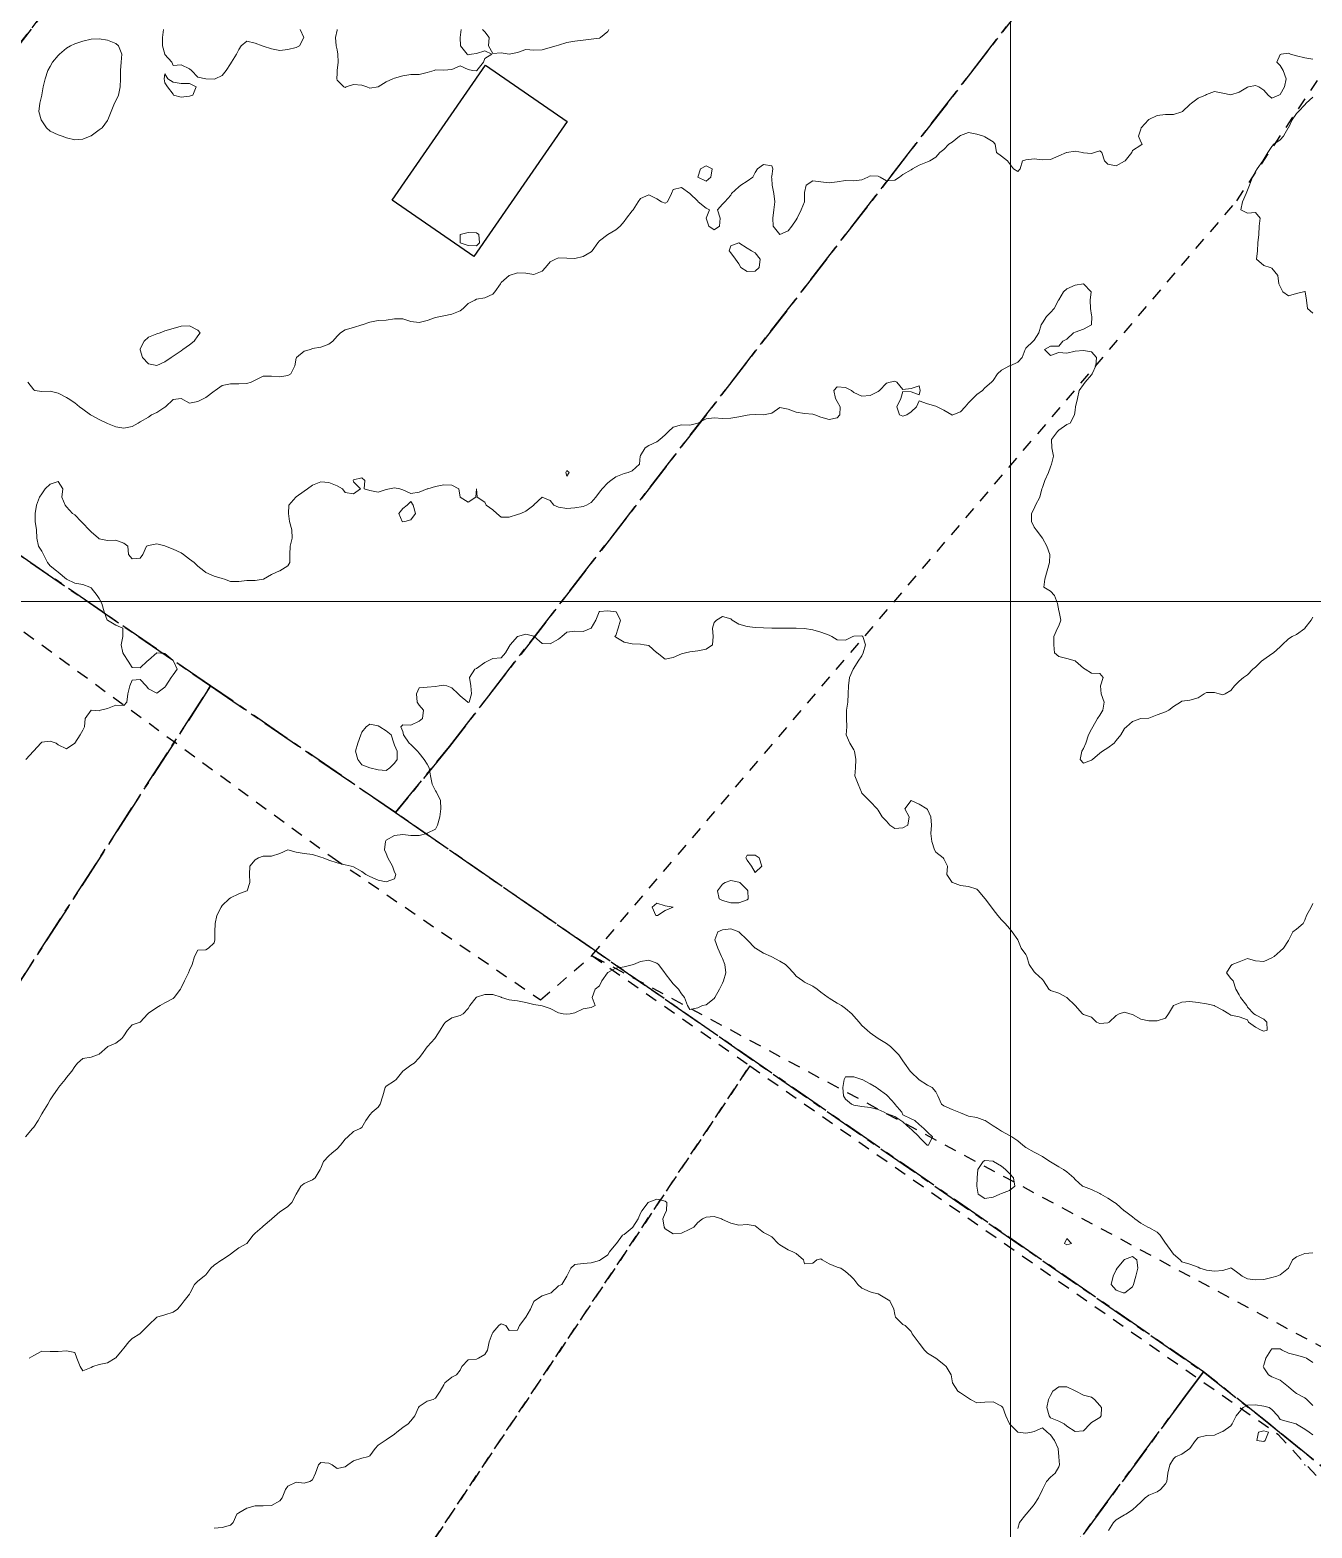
# Model space of a CAD drawing. Header units: centimetres. Extents: x 0 to 642158, y -847 to 649707.
# Drawn here: x 616107 to 616185.2, y 620330.9 to 620422.2 of the extents above; entities that cross this region are included whole.
import ezdxf

# ---------------------------------------------------------------- set-up
doc = ezdxf.new("R2010")
doc.units = ezdxf.units.CM
doc.header["$MEASUREMENT"] = 0
doc.linetypes.add('CENTERX2', pattern=[4, 2.5, -0.5, 0.5, -0.5])
doc.linetypes.add('JIS_02_0.7', pattern=[1.35, 0.75, -0.6])
for name, color, linetype, lineweight in [('MEV_grille', 254, 'Continuous', 9), ('WAL_parcellaire agricole', 7, 'JIS_02_0.7', 25), ('WAL_topographie 0.5', 253, 'Continuous', 20)]:
    doc.layers.add(name, color=color, linetype=linetype, lineweight=lineweight)
doc.layers.add('SPW_batiments', color=7, linetype='Continuous')
doc.layers.add('SPW_parcellaire cadastral', color=7, linetype='CENTERX2', lineweight=25, true_color=0xff0542)

# ---------------------------------------------------------------- blocks, each defined once
blk = doc.blocks.new('*U114')
at = {"layer": 'MEV_grille', "transparency": 33554687}
blk.add_lwpolyline([(-1338.461, 0), (1338.461, 0)], dxfattribs=at)
blk = doc.blocks.new('*U115')
at = {"layer": 'MEV_grille', "color": 0, "linetype": 'ByBlock', "lineweight": -2, "transparency": 16777216}
blk.add_blockref('*U114', (0, -2000), dxfattribs=at)
blk = doc.blocks.new('*U112')
at = {"layer": 'MEV_grille', "transparency": 33554687}
blk.add_lwpolyline([(0, 1825.476), (0, -1825.476)], dxfattribs=at)
blk = doc.blocks.new('*U113')
at = {"layer": 'MEV_grille', "color": 0, "linetype": 'ByBlock', "lineweight": -2, "transparency": 16777216}
blk.add_blockref('*U112', (800, 0), dxfattribs=at)

msp = doc.modelspace()

# ---------------------------------------------------------------- linework, layer by layer
at = {"layer": 'SPW_batiments'}
msp.add_lwpolyline([(616129.114, 620411.853), (616134.804, 620420.076), (616139.781, 620416.633), (616134.088, 620408.411), (616129.114, 620411.853)], dxfattribs=at)
at = {"layer": 'SPW_parcellaire cadastral'}
for points in [[(616163.665, 620494.835), (616090.561, 620401.059), (616077.627, 620408.871), (616089.977, 620427.615), (616116.745, 620468.333), (616144.289, 620510.138), (616163.665, 620494.835)], [(616163.665, 620494.835), (616171.549, 620488.346), (616184.862, 620477.393), (616184.868, 620477.388), (616186.96, 620475.669), (616186.968, 620475.661), (616199.691, 620465.204), (616132.595, 620378.538), (616129.31, 620374.515), (616118.04, 620382.235), (616090.561, 620401.059), (616163.665, 620494.835)], [(616129.31, 620374.515), (616132.595, 620378.538), (616199.691, 620465.204), (616241.163, 620431.19), (616278.606, 620400.632), (616188.379, 620332.536), (616182.565, 620337.278), (616178.576, 620340.419), (616129.31, 620374.515)], [(616118.04, 620382.235), (616031.659, 620248.331), (615984.324, 620271.39), (615984.893, 620272.731), (615982.963, 620273.84), (615982.334, 620272.36), (615961.505, 620282.512), (615969.185, 620294.979), (615977.961, 620308.915), (615986.263, 620322.005), (615995.821, 620337.861), (616004.045, 620351.134), (616016.126, 620371.393), (615961.881, 620390.136), (615971.905, 620416.878), (616062.549, 620385.935), (616077.627, 620408.871), (616090.561, 620401.059), (616118.04, 620382.235)], [(616129.31, 620374.515), (616178.576, 620340.419), (616177.478, 620338.956), (616129.194, 620273.681), (616147.203, 620247.746), (616113.067, 620206.183), (616031.659, 620248.331), (616118.04, 620382.235), (616129.31, 620374.515)], [(616155.897, 620242.08), (616151.217, 620245.797), (616150.203, 620246.29), (616147.203, 620247.746), (616129.194, 620273.681), (616177.478, 620338.956), (616178.576, 620340.419), (616182.565, 620337.278), (616188.379, 620332.536), (616212.071, 620310.719), (616155.897, 620242.08)]]:
    msp.add_lwpolyline(points, dxfattribs=at)
at = {"layer": 'WAL_parcellaire agricole'}
for points in [[(616141.274, 620365.797), (616180.602, 620411.801), (616201.931, 620443.553), (616224.178, 620472.805), (616228.426, 620487.806), (616231.923, 620510.306), (616242.083, 620565.973), (616248.664, 620583.807), (616259.287, 620600.933), (616303.279, 620668.313), (616366.784, 620618.445), (616356.911, 620606.444), (616410.666, 620553.326), (616451.671, 620512.331)], [(615877.22, 620147.518), (615924.71, 620226.023), (615928.647, 620227.83), (615931.997, 620231.311), (615943.094, 620247.952), (615951.343, 620258.273), (615960.371, 620278.134), (615993.264, 620331.947), (616017.942, 620372.032), (615963.19, 620391.276), (615973.037, 620417.176), (616056.597, 620386.744), (616059.267, 620380.924), (616063.397, 620381.285), (616066.427, 620382.985), (616069.336, 620390.146), (616076.375, 620398.886), (616078.075, 620402.286), (616081.594, 620403.867), (616125.44, 620371.795), (616138.159, 620363.094), (616141.274, 620365.797), (616150.914, 620359.078), (615936.082, 620036.976)], [(616430.468, 620350.418), (616414.275, 620337.829), (616396.444, 620322.994), (616379.946, 620308.492), (616357.985, 620290.05), (616319.452, 620260.319), (616248.792, 620207.311), (616220.129, 620182.808), (616158.122, 620244.8), (616217.947, 620309.806), (616187.277, 620341.136), (616141.274, 620365.797)], [(616150.914, 620359.078), (616183.111, 620336.635), (616208.947, 620308.639), (616155.622, 620243.466), (616217.862, 620182.708), (616203.663, 620173.206), (616184.165, 620157.904), (616167.867, 620143.102), (616128.472, 620104.198), (616097.776, 620073.395), (616056.231, 620032.04), (616023.654, 620063.139), (616022.713, 620062.374), (616011.3, 620073.696), (616009.712, 620074.108), (615999.979, 620060.383), (615981.482, 620034.031), (615960.98, 620049.529), (615951.282, 620035.378), (615946.22, 620026.579), (615935.605, 620032.368), (615936.082, 620036.976), (616150.914, 620359.078)]]:
    msp.add_lwpolyline(points, dxfattribs=at)
at = {"layer": 'WAL_topographie 0.5'}
for points in [[(616115.165, 620422.25), (616115.101, 620421.75), (616115.108, 620421.25), (616115.244, 620420.75), (616115.25, 620420.721), (616115.671, 620420.25), (616115.75, 620420.062), (616116.25, 620420.089), (616116.75, 620419.853), (616116.871, 620419.75), (616117.25, 620419.343), (616117.75, 620419.25), (616117.75, 620419.25), (616118.25, 620419.221), (616118.325, 620419.25), (616118.75, 620419.439), (616118.996, 620419.75), (616119.25, 620420.164), (616119.321, 620420.25), (616119.617, 620420.75), (616119.75, 620421.036), (616119.908, 620421.25), (616120.25, 620421.545), (616120.75, 620421.412), (616121.183, 620421.25), (616121.25, 620421.228), (616121.75, 620421.063), (616122.25, 620420.958), (616122.75, 620421.018), (616123.25, 620421.157), (616123.464, 620421.25), (616123.719, 620421.75), (616123.5, 620422.25)], [(616125.758, 620422.25), (616125.75, 620422.214), (616125.65, 620421.75), (616125.703, 620421.25), (616125.75, 620421), (616125.795, 620420.75), (616125.806, 620420.25), (616125.76, 620419.75), (616125.75, 620419.583), (616125.728, 620419.25), (616125.75, 620419.159), (616126.159, 620418.75), (616126.25, 620418.721), (616126.313, 620418.75), (616126.75, 620418.899), (616127.25, 620418.854), (616127.563, 620418.75), (616127.75, 620418.664), (616128.25, 620418.75), (616128.25, 620418.75), (616128.75, 620419.064), (616129.156, 620419.25), (616129.25, 620419.282), (616129.75, 620419.433), (616130.25, 620419.5), (616130.75, 620419.5), (616131.25, 620419.618), (616131.659, 620419.75), (616131.75, 620419.78), (616132.25, 620419.777), (616132.75, 620419.819), (616133.25, 620420.031), (616133.75, 620419.806), (616134.001, 620419.75), (616134.25, 620419.734), (616134.269, 620419.75), (616134.674, 620420.25), (616134.75, 620420.484), (616135.194, 620420.75), (616134.75, 620420.95), (616134.25, 620420.787), (616133.95, 620420.75), (616133.75, 620420.712), (616133.683, 620420.75), (616133.28, 620421.25), (616133.25, 620421.75), (616133.25, 620421.75), (616133.25, 620421.75), (616133.321, 620422.25)], [(616134.625, 620422.25), (616134.75, 620422.11), (616135.015, 620421.75), (616134.981, 620421.25), (616135.25, 620420.783), (616135.75, 620420.818), (616136.25, 620420.75), (616136.75, 620420.84), (616137.25, 620421.019), (616137.75, 620420.994), (616138.25, 620421.006), (616138.75, 620421.155), (616139.114, 620421.25), (616139.25, 620421.291), (616139.75, 620421.462), (616140.25, 620421.543), (616140.75, 620421.588), (616141.25, 620421.667), (616141.75, 620421.711), (616141.815, 620421.75), (616142.25, 620422.125), (616142.317, 620422.25)], [(616110.698, 620415.75), (616110.25, 620415.561), (616109.75, 620415.528), (616109.25, 620415.648), (616108.98, 620415.75), (616108.75, 620415.824), (616108.25, 620416.05), (616108.038, 620416.25), (616107.75, 620416.67), (616107.697, 620416.75), (616107.572, 620417.25), (616107.625, 620417.75), (616107.746, 620418.25), (616107.75, 620418.268), (616107.836, 620418.75), (616107.948, 620419.25), (616108.12, 620419.75), (616108.25, 620420), (616108.396, 620420.25), (616108.75, 620420.672), (616108.829, 620420.75), (616109.25, 620421.108), (616109.494, 620421.25), (616109.75, 620421.378), (616110.25, 620421.545), (616110.75, 620421.662), (616111.25, 620421.688), (616111.75, 620421.594), (616112.25, 620421.393), (616112.43, 620421.25), (616112.616, 620420.75), (616112.58, 620420.25), (616112.54, 620419.75), (616112.537, 620419.25), (616112.523, 620418.75), (616112.421, 620418.25), (616112.25, 620417.89), (616112.185, 620417.75), (616111.969, 620417.25), (616111.775, 620416.75), (616111.75, 620416.709), (616111.432, 620416.25), (616111.25, 620416.122), (616110.75, 620415.774), (616110.698, 620415.75)], [(616106.888, 620400.75), (616107.25, 620400.278), (616107.313, 620400.25), (616107.75, 620400.176), (616108.25, 620400.203), (616108.75, 620400.089), (616109.25, 620399.813), (616109.344, 620399.75), (616109.75, 620399.493), (616110.052, 620399.25), (616110.25, 620399.096), (616110.718, 620398.75), (616110.75, 620398.731), (616111.25, 620398.475), (616111.712, 620398.25), (616111.75, 620398.222), (616112.25, 620398.033), (616112.75, 620397.947), (616113.25, 620398.05), (616113.618, 620398.25), (616113.75, 620398.326), (616114.25, 620398.625), (616114.442, 620398.75), (616114.75, 620398.91), (616115.25, 620399.217), (616115.296, 620399.25), (616115.75, 620399.704), (616116.249, 620399.75), (616116.25, 620399.75), (616116.25, 620399.75), (616116.75, 620399.472), (616117.25, 620399.569), (616117.632, 620399.75), (616117.75, 620399.807), (616118.25, 620400.202), (616118.319, 620400.25), (616118.75, 620400.554), (616119.25, 620400.656), (616119.75, 620400.64), (616120.25, 620400.662), (616120.51, 620400.75), (616120.75, 620400.87), (616121.25, 620401.116), (616121.75, 620401.121), (616122.25, 620401.072), (616122.75, 620401.153), (616122.933, 620401.25), (616123.173, 620401.75), (616123.25, 620402.205), (616123.265, 620402.25), (616123.75, 620402.634), (616124.135, 620402.75), (616124.25, 620402.794), (616124.75, 620402.885), (616125.25, 620403.066), (616125.491, 620403.25), (616125.75, 620403.55), (616125.967, 620403.75), (616126.25, 620403.947), (616126.75, 620404.092), (616127.25, 620404.237), (616127.288, 620404.25), (616127.75, 620404.412), (616128.25, 620404.506), (616128.75, 620404.537), (616129.25, 620404.617), (616129.75, 620404.609), (616130.25, 620404.439), (616130.75, 620404.382), (616131.25, 620404.5), (616131.75, 620404.683), (616132.05, 620404.75), (616132.25, 620404.798), (616132.75, 620404.888), (616133.25, 620405.104), (616133.444, 620405.25), (616133.75, 620405.538), (616134.139, 620405.75), (616134.25, 620405.811), (616134.75, 620405.898), (616135.25, 620406.118), (616135.359, 620406.25), (616135.704, 620406.75), (616135.75, 620406.817), (616136.25, 620407.25), (616136.25, 620407.25), (616136.75, 620407.424), (616137.25, 620407.385), (616137.75, 620407.308), (616138.25, 620407.511), (616138.454, 620407.75), (616138.75, 620408.083), (616139.058, 620408.25), (616139.25, 620408.336), (616139.75, 620408.315), (616140.25, 620408.298), (616140.75, 620408.406), (616141.25, 620408.689), (616141.311, 620408.75), (616141.644, 620409.25), (616141.75, 620409.356), (616142.25, 620409.75), (616142.25, 620409.75), (616142.75, 620410.035), (616143.004, 620410.25), (616143.25, 620410.535), (616143.39, 620410.75), (616143.75, 620411.188), (616143.797, 620411.25), (616144.113, 620411.75), (616144.25, 620411.948), (616144.75, 620412.178), (616145.25, 620411.917), (616145.526, 620411.75), (616145.75, 620411.662), (616145.898, 620411.75), (616146.14, 620412.25), (616146.25, 620412.489), (616146.75, 620412.607), (616147.25, 620412.25), (616147.25, 620412.25), (616147.75, 620411.783), (616147.774, 620411.75), (616148.25, 620411.365), (616148.45, 620411.25), (616148.25, 620410.75), (616148.417, 620410.25), (616148.75, 620410.036), (616149.066, 620410.25), (616149.098, 620410.75), (616148.954, 620411.25), (616149.25, 620411.592), (616149.386, 620411.75), (616149.75, 620412.15), (616149.801, 620412.25), (616150.25, 620412.648), (616150.375, 620412.75), (616150.75, 620413.005), (616151.092, 620413.25), (616151.25, 620413.536), (616151.375, 620413.75), (616151.75, 620414.026), (616152.25, 620413.93), (616152.316, 620413.75), (616152.25, 620413.3), (616152.235, 620413.25), (616152.25, 620413.167), (616152.277, 620412.75), (616152.383, 620412.25), (616152.433, 620411.75), (616152.376, 620411.25), (616152.32, 620410.75), (616152.329, 620410.25), (616152.75, 620409.759), (616153.25, 620409.968), (616153.48, 620410.25), (616153.75, 620410.642), (616153.806, 620410.75), (616154.054, 620411.25), (616154.244, 620411.75), (616154.24, 620412.25), (616154.25, 620412.309), (616154.359, 620412.75), (616154.75, 620413.02), (616155.25, 620412.953), (616155.75, 620412.893), (616156.25, 620412.967), (616156.75, 620413.049), (616157.25, 620413.024), (616157.75, 620413.081), (616158.109, 620413.25), (616158.25, 620413.319), (616158.75, 620413.316), (616158.856, 620413.25), (616159.25, 620413.022), (616159.75, 620413.072), (616160.05, 620413.25), (616160.25, 620413.409), (616160.75, 620413.701), (616160.843, 620413.75), (616161.25, 620413.97), (616161.75, 620414.174), (616161.889, 620414.25), (616162.25, 620414.467), (616162.508, 620414.75), (616162.75, 620414.936), (616163.05, 620415.25), (616163.25, 620415.388), (616163.702, 620415.75), (616163.75, 620415.787), (616164.25, 620415.959), (616164.75, 620415.865), (616165.162, 620415.75), (616165.25, 620415.698), (616165.75, 620415.4), (616165.881, 620415.25), (616165.96, 620414.75), (616166.25, 620414.521), (616166.632, 620414.25), (616166.75, 620414.083), (616167, 620413.75), (616167.25, 620413.59), (616167.388, 620413.75), (616167.55, 620414.25), (616167.75, 620414.307), (616168.25, 620414.369), (616168.75, 620414.298), (616169.25, 620414.32), (616169.75, 620414.548), (616170.231, 620414.75), (616170.25, 620414.758), (616170.75, 620414.821), (616171.194, 620414.75), (616171.25, 620414.739), (616171.75, 620414.69), (616171.938, 620414.75), (616172.25, 620414.846), (616172.369, 620414.75), (616172.531, 620414.25), (616172.75, 620414.031), (616173.25, 620413.943), (616173.75, 620414.212), (616173.806, 620414.25), (616174.203, 620414.75), (616174.25, 620414.875), (616174.75, 620415.197), (616174.833, 620415.25), (616174.75, 620415.393), (616174.611, 620415.75), (616174.75, 620416.167), (616174.767, 620416.25), (616175.224, 620416.75), (616175.25, 620416.769), (616175.75, 620417.011), (616176.25, 620417.057), (616176.75, 620417.068), (616177.25, 620417.221), (616177.288, 620417.25), (616177.75, 620417.671), (616177.84, 620417.75), (616178.25, 620418.061), (616178.696, 620418.25), (616178.75, 620418.277), (616179.25, 620418.459), (616179.75, 620418.362), (616180.25, 620418.266), (616180.75, 620418.432), (616181.25, 620418.735), (616181.321, 620418.75), (616181.75, 620418.84), (616181.95, 620418.75), (616182.25, 620418.55), (616182.515, 620418.25), (616182.75, 620418.056), (616183.179, 620418.25), (616183.25, 620418.276), (616183.515, 620418.75), (616183.618, 620419.25), (616183.438, 620419.75), (616183.25, 620420.05), (616183.05, 620420.25), (616183.25, 620420.723), (616183.315, 620420.75), (616183.75, 620420.801), (616183.889, 620420.75), (616184.25, 620420.64), (616184.75, 620420.512), (616185.25, 620420.447)], [(616116.75, 620418.191), (616116.95, 620418.25), (616117.15, 620418.75), (616116.75, 620418.964), (616116.25, 620418.962), (616115.75, 620419.041), (616115.438, 620419.25), (616115.25, 620419.55), (616115.2, 620419.25), (616115.25, 620419), (616115.4, 620418.75), (616115.75, 620418.313), (616115.779, 620418.25), (616116.25, 620418.125), (616116.75, 620418.191)], [(616185.25, 620418.116), (616184.84, 620417.75), (616184.75, 620417.657), (616184.371, 620417.25), (616184.25, 620417.131), (616183.973, 620416.75), (616183.75, 620416.259), (616183.746, 620416.25), (616183.461, 620415.75), (616183.25, 620415.519), (616182.871, 620415.25), (616182.75, 620415.113), (616182.504, 620414.75), (616182.25, 620414.351), (616182.192, 620414.25), (616181.855, 620413.75), (616181.75, 620413.587), (616181.555, 620413.25), (616181.38, 620412.75), (616181.25, 620412.447), (616181.171, 620412.25), (616180.953, 620411.75), (616180.859, 620411.25), (616181.25, 620411.061), (616181.75, 620411.102), (616182.029, 620410.75), (616181.98, 620410.25), (616181.942, 620409.75), (616181.89, 620409.25), (616181.87, 620408.75), (616181.813, 620408.25), (616182.25, 620407.861), (616182.65, 620407.75), (616182.75, 620407.694), (616183.113, 620407.25), (616183.176, 620406.75), (616183.25, 620406.583), (616183.404, 620406.25), (616183.75, 620406.007), (616184.25, 620406.146), (616184.667, 620406.25), (616184.75, 620406.269), (616184.77, 620406.25), (616184.861, 620405.75), (616184.923, 620405.25), (616185.25, 620404.957)], [(616148.543, 620413.25), (616148.25, 620413.007), (616147.75, 620413.25), (616147.75, 620413.25), (616147.75, 620413.25), (616147.898, 620413.75), (616148.25, 620413.936), (616148.615, 620413.75), (616148.543, 620413.25)], [(616134.431, 620409.25), (616134.25, 620409.069), (616133.75, 620409.071), (616133.25, 620409.25), (616133.25, 620409.25), (616133.25, 620409.75), (616133.25, 620409.75), (616133.75, 620409.867), (616134.25, 620409.852), (616134.391, 620409.75), (616134.431, 620409.25)], [(616151.25, 620407.517), (616151.493, 620407.75), (616151.555, 620408.25), (616151.25, 620408.625), (616151.01, 620408.75), (616150.75, 620408.909), (616150.25, 620409.25), (616149.75, 620409.062), (616149.654, 620408.75), (616149.75, 620408.641), (616150.04, 620408.25), (616150.25, 620407.967), (616150.366, 620407.75), (616150.75, 620407.504), (616151.25, 620407.517)], [(616106.767, 620377.75), (616107.233, 620378.25), (616107.25, 620378.27), (616107.694, 620378.75), (616107.75, 620378.806), (616108.25, 620378.875), (616108.625, 620378.75), (616108.75, 620378.65), (616109.25, 620378.404), (616109.75, 620378.75), (616109.75, 620378.75), (616110.075, 620379.25), (616110.25, 620379.541), (616110.354, 620379.75), (616110.381, 620380.25), (616110.75, 620380.75), (616110.75, 620380.75), (616110.751, 620380.75), (616111.25, 620380.726), (616111.321, 620380.75), (616111.75, 620380.854), (616112.25, 620381.054), (616112.75, 620381.05), (616112.927, 620381.25), (616112.982, 620381.75), (616113.108, 620382.25), (616113.25, 620382.591), (616113.75, 620382.625), (616114.101, 620382.25), (616114.25, 620382.066), (616114.75, 620381.796), (616115.25, 620382.169), (616115.302, 620382.25), (616115.642, 620382.75), (616115.75, 620382.912), (616116.006, 620383.25), (616115.768, 620383.75), (616115.75, 620383.777), (616115.25, 620384.202), (616114.75, 620384.244), (616114.25, 620383.809), (616114.171, 620383.75), (616113.75, 620383.342), (616113.25, 620383.358), (616113.014, 620383.75), (616112.75, 620384.151), (616112.693, 620384.25), (616112.591, 620384.75), (616112.681, 620385.25), (616112.693, 620385.75), (616112.25, 620385.943), (616111.75, 620386.234), (616111.74, 620386.25), (616111.545, 620386.75), (616111.412, 620387.25), (616111.25, 620387.571), (616111.128, 620387.75), (616110.75, 620388.215), (616110.68, 620388.25), (616110.25, 620388.415), (616109.75, 620388.491), (616109.25, 620388.745), (616109.244, 620388.75), (616108.75, 620389.172), (616108.646, 620389.25), (616108.25, 620389.552), (616108.096, 620389.75), (616107.844, 620390.25), (616107.75, 620390.452), (616107.535, 620390.75), (616107.443, 620391.25), (616107.421, 620391.75), (616107.345, 620392.25), (616107.34, 620392.75), (616107.421, 620393.25), (616107.608, 620393.75), (616107.75, 620393.952), (616107.958, 620394.25), (616108.25, 620394.524), (616108.75, 620394.694), (616109.036, 620394.25), (616108.961, 620393.75), (616109.164, 620393.25), (616109.25, 620393.151), (616109.625, 620392.75), (616109.75, 620392.67), (616110.149, 620392.25), (616110.25, 620392.163), (616110.637, 620391.75), (616110.75, 620391.62), (616111.2, 620391.25), (616111.25, 620391.195), (616111.75, 620391.101), (616112.25, 620391.126), (616112.75, 620390.94), (616112.989, 620390.75), (616113.037, 620390.25), (616113.25, 620389.98), (616113.75, 620390.014), (616113.897, 620390.25), (616114.128, 620390.75), (616114.25, 620390.803), (616114.75, 620390.889), (616115.25, 620390.768), (616115.295, 620390.75), (616115.75, 620390.576), (616116.25, 620390.345), (616116.392, 620390.25), (616116.75, 620389.969), (616117.035, 620389.75), (616117.25, 620389.537), (616117.63, 620389.25), (616117.75, 620389.154), (616118.25, 620388.925), (616118.75, 620388.786), (616118.881, 620388.75), (616119.25, 620388.604), (616119.75, 620388.606), (616120.25, 620388.656), (616120.75, 620388.67), (616121.25, 620388.743), (616121.267, 620388.75), (616121.75, 620389.024), (616122.23, 620389.25), (616122.25, 620389.261), (616122.75, 620389.556), (616122.869, 620389.75), (616122.86, 620390.25), (616122.88, 620390.75), (616123.009, 620391.25), (616122.997, 620391.75), (616122.851, 620392.25), (616122.777, 620392.75), (616122.806, 620393.25), (616123.236, 620393.75), (616123.25, 620393.758), (616123.75, 620394.108), (616123.943, 620394.25), (616124.25, 620394.475), (616124.75, 620394.677), (616125.25, 620394.645), (616125.75, 620394.424), (616126.074, 620394.25), (616126.25, 620394.026), (616126.75, 620393.938), (616127.167, 620394.25), (616126.75, 620394.667), (616126.724, 620394.75), (616126.75, 620394.79), (616127.25, 620394.921), (616127.438, 620394.75), (616127.393, 620394.25), (616127.75, 620394.15), (616128.25, 620394.044), (616128.75, 620394.205), (616128.938, 620394.25), (616129.25, 620394.307), (616129.583, 620394.25), (616129.75, 620394.198), (616130.25, 620393.958), (616130.75, 620394.054), (616131.25, 620394.24), (616131.278, 620394.25), (616131.75, 620394.383), (616132.25, 620394.491), (616132.75, 620394.475), (616133.178, 620394.25), (616133.25, 620393.75), (616133.25, 620393.75), (616133.75, 620393.441), (616134.214, 620393.75), (616134.25, 620394.25), (616134.25, 620394.25), (616134.25, 620394.25), (616134.292, 620393.75), (616134.75, 620393.427), (616134.841, 620393.25), (616135.25, 620392.974), (616135.484, 620392.75), (616135.75, 620392.514), (616136.25, 620392.531), (616136.75, 620392.688), (616136.962, 620392.75), (616137.25, 620392.897), (616137.736, 620393.25), (616137.75, 620393.269), (616138.25, 620393.731), (616138.75, 620393.53), (616138.969, 620393.25), (616139.25, 620393.125), (616139.75, 620393.057), (616140.25, 620393.1), (616140.75, 620393.18), (616140.947, 620393.25), (616141.25, 620393.419), (616141.531, 620393.75), (616141.75, 620394.052), (616141.905, 620394.25), (616142.25, 620394.614), (616142.444, 620394.75), (616142.75, 620394.984), (616143.25, 620395.179), (616143.5, 620395.25), (616143.75, 620395.346), (616144.184, 620395.75), (616144.238, 620396.25), (616144.25, 620396.274), (616144.541, 620396.75), (616144.75, 620396.894), (616145.25, 620397.104), (616145.433, 620397.25), (616145.75, 620397.535), (616145.955, 620397.75), (616146.25, 620398.008), (616146.75, 620398.141), (616147.25, 620398.126), (616147.75, 620398.25), (616147.75, 620398.25), (616148.25, 620398.519), (616148.75, 620398.583), (616149.25, 620398.539), (616149.75, 620398.562), (616150.25, 620398.63), (616150.75, 620398.735), (616150.9, 620398.75), (616151.25, 620398.786), (616151.75, 620398.757), (616152.25, 620398.86), (616152.75, 620399.212), (616153.25, 620399.108), (616153.75, 620398.921), (616154.25, 620398.851), (616154.75, 620398.802), (616154.88, 620398.75), (616155.25, 620398.618), (616155.75, 620398.479), (616156.25, 620398.583), (616156.393, 620398.75), (616156.423, 620399.25), (616156.25, 620399.567), (616156.148, 620399.75), (616156.041, 620400.25), (616156.25, 620400.475), (616156.75, 620400.433), (616157.107, 620400.25), (616157.25, 620400.125), (616157.75, 620399.888), (616158.25, 620399.929), (616158.75, 620400.19), (616158.825, 620400.25), (616159.25, 620400.697), (616159.464, 620400.75), (616159.75, 620400.813), (616159.888, 620400.75), (616160.25, 620400.313), (616160.75, 620400.368), (616161.25, 620400.519), (616161.297, 620400.25), (616161.25, 620399.981), (616160.75, 620400.17), (616160.25, 620400.175), (616160.119, 620399.75), (616159.884, 620399.25), (616160.032, 620398.75), (616160.25, 620398.669), (616160.48, 620398.75), (616160.75, 620398.946), (616161.087, 620399.25), (616161.25, 620399.607), (616161.75, 620399.439), (616162.25, 620399.28), (616162.331, 620399.25), (616162.75, 620399.049), (616163.229, 620398.75), (616163.25, 620398.734), (616163.286, 620398.75), (616163.75, 620398.938), (616164.049, 620399.25), (616164.25, 620399.492), (616164.504, 620399.75), (616164.75, 620400.004), (616165.095, 620400.25), (616165.25, 620400.398), (616165.647, 620400.75), (616165.75, 620400.858), (616166.019, 620401.25), (616166.25, 620401.473), (616166.75, 620401.737), (616166.796, 620401.75), (616167.25, 620401.963), (616167.51, 620402.25), (616167.701, 620402.75), (616167.75, 620402.82), (616168.191, 620403.25), (616168.25, 620403.311), (616168.54, 620403.75), (616168.681, 620404.25), (616168.75, 620404.363), (616169.005, 620404.75), (616169.25, 620404.995), (616169.479, 620405.25), (616169.736, 620405.75), (616169.75, 620405.769), (616170.048, 620406.25), (616170.25, 620406.438), (616170.75, 620406.673), (616171.25, 620406.739), (616171.723, 620406.25), (616171.671, 620405.75), (616171.686, 620405.25), (616171.75, 620404.829), (616171.766, 620404.75), (616171.75, 620404.25), (616171.75, 620404.25), (616171.25, 620403.973), (616170.75, 620403.802), (616170.647, 620403.75), (616170.25, 620403.365), (616169.991, 620403.25), (616169.75, 620402.946), (616169.25, 620402.938), (616168.875, 620402.75), (616169.25, 620402.375), (616169.75, 620402.563), (616170.25, 620402.526), (616170.75, 620402.632), (616171.25, 620402.672), (616171.75, 620402.604), (616172.045, 620402.25), (616172.008, 620401.75), (616171.79, 620401.25), (616171.75, 620401.2), (616171.353, 620400.75), (616171.25, 620400.6), (616171.003, 620400.25), (616170.89, 620399.75), (616170.777, 620399.25), (616170.75, 620399.036), (616170.701, 620398.75), (616170.442, 620398.25), (616170.25, 620398.172), (616169.75, 620397.828), (616169.676, 620397.75), (616169.304, 620397.25), (616169.331, 620396.75), (616169.432, 620396.25), (616169.316, 620395.75), (616169.25, 620395.583), (616169.12, 620395.25), (616168.903, 620394.75), (616168.75, 620394.333), (616168.726, 620394.25), (616168.602, 620393.75), (616168.337, 620393.25), (616168.25, 620393.056), (616168.097, 620392.75), (616168.096, 620392.25), (616168.25, 620391.917), (616168.368, 620391.75), (616168.75, 620391.25), (616168.75, 620391.25), (616169.028, 620390.75), (616169.2, 620390.25), (616169.182, 620389.75), (616169.054, 620389.25), (616168.904, 620388.75), (616168.833, 620388.25), (616169.25, 620388.012), (616169.5, 620387.75), (616169.673, 620387.25), (616169.75, 620386.821), (616169.766, 620386.75), (616169.869, 620386.25), (616169.75, 620385.893), (616169.667, 620385.75), (616169.454, 620385.25), (616169.452, 620384.75), (616169.5, 620384.25), (616169.75, 620384.036), (616170.25, 620383.901), (616170.75, 620383.759), (616170.767, 620383.75), (616171.25, 620383.313), (616171.361, 620383.25), (616171.75, 620383.009), (616172.25, 620382.985), (616172.46, 620382.75), (616172.306, 620382.25), (616172.331, 620381.75), (616172.523, 620381.25), (616172.432, 620380.75), (616172.25, 620380.463), (616172.113, 620380.25), (616171.82, 620379.75), (616171.75, 620379.602), (616171.558, 620379.25), (616171.401, 620378.75), (616171.25, 620378.423), (616171.162, 620378.25), (616171.065, 620377.75), (616171.25, 620377.526), (616171.75, 620377.705), (616171.804, 620377.75), (616172.25, 620378.137), (616172.412, 620378.25), (616172.75, 620378.471), (616173.122, 620378.75), (616173.25, 620378.919), (616173.541, 620379.25), (616173.75, 620379.639), (616173.875, 620379.75), (616174.25, 620380.058), (616174.75, 620380.25), (616174.75, 620380.25), (616175.25, 620380.271), (616175.75, 620380.479), (616176.25, 620380.648), (616176.464, 620380.75), (616176.75, 620380.99), (616177.183, 620381.25), (616177.25, 620381.313), (616177.75, 620381.359), (616178.25, 620381.5), (616178.625, 620381.75), (616178.75, 620381.833), (616179.25, 620381.843), (616179.528, 620381.75), (616179.75, 620381.683), (616179.904, 620381.75), (616180.25, 620381.964), (616180.472, 620382.25), (616180.75, 620382.518), (616181.021, 620382.75), (616181.25, 620382.907), (616181.593, 620383.25), (616181.75, 620383.378), (616182.122, 620383.75), (616182.25, 620383.852), (616182.75, 620384.185), (616182.854, 620384.25), (616183.25, 620384.621), (616183.368, 620384.75), (616183.75, 620385.101), (616183.989, 620385.25), (616184.25, 620385.378), (616184.75, 620385.739), (616184.759, 620385.75), (616185.148, 620386.25), (616185.25, 620386.422)], [(616115.625, 620402.25), (616115.25, 620401.985), (616114.75, 620401.764), (616114.25, 620401.87), (616113.894, 620402.25), (616113.75, 620402.729), (616113.743, 620402.75), (616113.75, 620402.773), (616113.978, 620403.25), (616114.25, 620403.486), (616114.75, 620403.696), (616114.969, 620403.75), (616115.25, 620403.872), (616115.75, 620404.021), (616116.25, 620404.158), (616116.75, 620404.176), (616117.25, 620403.917), (616117.396, 620403.75), (616117.25, 620403.571), (616117.031, 620403.25), (616116.75, 620403.021), (616116.346, 620402.75), (616116.25, 620402.658), (616115.75, 620402.335), (616115.625, 620402.25)], [(616139.9, 620395.25), (616139.75, 620395.019), (616139.688, 620395.25), (616139.75, 620395.361), (616139.9, 620395.25)], [(616129.75, 620392.23), (616129.875, 620392.25), (616130.25, 620392.35), (616130.523, 620392.75), (616130.398, 620393.25), (616130.25, 620393.472), (616130.028, 620393.25), (616129.75, 620393.058), (616129.515, 620392.75), (616129.708, 620392.25), (616129.75, 620392.23)], [(616106.759, 620354.75), (616107.18, 620355.25), (616107.25, 620355.345), (616107.516, 620355.75), (616107.75, 620356.155), (616107.816, 620356.25), (616108.105, 620356.75), (616108.25, 620357), (616108.42, 620357.25), (616108.75, 620357.72), (616108.773, 620357.75), (616109.162, 620358.25), (616109.25, 620358.375), (616109.578, 620358.75), (616109.75, 620359.04), (616109.932, 620359.25), (616110.25, 620359.519), (616110.75, 620359.607), (616111.15, 620359.75), (616111.25, 620359.792), (616111.75, 620360.231), (616111.779, 620360.25), (616112.25, 620360.461), (616112.629, 620360.75), (616112.75, 620360.917), (616112.976, 620361.25), (616113.25, 620361.577), (616113.75, 620361.75), (616113.75, 620361.75), (616114.206, 620362.25), (616114.25, 620362.286), (616114.75, 620362.636), (616114.96, 620362.75), (616115.25, 620362.922), (616115.75, 620363.185), (616115.815, 620363.25), (616116.209, 620363.75), (616116.25, 620363.829), (616116.455, 620364.25), (616116.692, 620364.75), (616116.75, 620364.917), (616116.917, 620365.25), (616117.055, 620365.75), (616117.25, 620366.139), (616117.75, 620366.145), (616117.916, 620366.25), (616118.25, 620366.583), (616118.295, 620366.75), (616118.297, 620367.25), (616118.31, 620367.75), (616118.423, 620368.25), (616118.673, 620368.75), (616118.75, 620368.854), (616119.176, 620369.25), (616119.25, 620369.313), (616119.75, 620369.553), (616120.25, 620369.736), (616120.264, 620369.75), (616120.433, 620370.25), (616120.417, 620370.75), (616120.435, 620371.25), (616120.75, 620371.636), (616120.958, 620371.75), (616121.25, 620371.85), (616121.75, 620371.853), (616122.25, 620372.028), (616122.75, 620372.25), (616122.75, 620372.25), (616122.75, 620372.25), (616123.25, 620372.105), (616123.75, 620372.031), (616124.25, 620371.965), (616124.75, 620371.805), (616124.907, 620371.75), (616125.25, 620371.624), (616125.75, 620371.457), (616126.25, 620371.339), (616126.607, 620371.25), (616126.75, 620371.21), (616127.25, 620370.921), (616127.495, 620370.75), (616127.75, 620370.62), (616128.25, 620370.406), (616128.75, 620370.303), (616129.25, 620370.485), (616129.325, 620370.75), (616129.25, 620370.891), (616129.134, 620371.25), (616128.841, 620371.75), (616128.75, 620372.021), (616128.637, 620372.25), (616128.693, 620372.75), (616128.75, 620372.829), (616129.25, 620373.12), (616129.75, 620373.176), (616130.25, 620373.127), (616130.75, 620373.117), (616131.212, 620373.25), (616131.25, 620373.266), (616131.75, 620373.5), (616131.865, 620373.75), (616132.012, 620374.25), (616132.072, 620374.75), (616132.052, 620375.25), (616131.804, 620375.75), (616131.75, 620375.85), (616131.554, 620376.25), (616131.448, 620376.75), (616131.367, 620377.25), (616131.25, 620377.462), (616131.067, 620377.75), (616130.75, 620378.144), (616130.644, 620378.25), (616130.25, 620378.656), (616130.15, 620378.75), (616129.792, 620379.25), (616129.75, 620379.464), (616129.645, 620379.75), (616129.75, 620379.861), (616130.25, 620379.847), (616130.75, 620380.086), (616130.954, 620380.25), (616131.017, 620380.75), (616130.75, 620381.07), (616130.632, 620381.25), (616130.588, 620381.75), (616130.75, 620382.111), (616131.25, 620382.17), (616131.75, 620382.209), (616131.978, 620382.25), (616132.25, 620382.291), (616132.437, 620382.25), (616132.75, 620382.122), (616133.142, 620381.75), (616133.25, 620381.629), (616133.731, 620381.25), (616133.75, 620381.226), (616133.796, 620381.25), (616133.946, 620381.75), (616133.901, 620382.25), (616133.833, 620382.75), (616134.153, 620383.25), (616134.25, 620383.298), (616134.75, 620383.67), (616134.917, 620383.75), (616135.25, 620383.913), (616135.75, 620383.956), (616136.02, 620384.25), (616136.25, 620384.636), (616136.3, 620384.75), (616136.75, 620385.25), (616136.75, 620385.25), (616137.25, 620385.39), (616137.75, 620385.261), (616137.761, 620385.25), (616138.25, 620384.825), (616138.75, 620384.803), (616139.25, 620385.095), (616139.458, 620385.25), (616139.75, 620385.517), (616140.25, 620385.567), (616140.75, 620385.563), (616141.25, 620385.75), (616141.25, 620385.75), (616141.521, 620386.25), (616141.729, 620386.75), (616141.75, 620386.763), (616142.25, 620386.811), (616142.75, 620386.759), (616142.764, 620386.75), (616143.03, 620386.25), (616142.88, 620385.75), (616142.75, 620385.313), (616142.683, 620385.25), (616142.75, 620385.206), (616143.25, 620384.907), (616143.75, 620384.796), (616144.25, 620384.782), (616144.481, 620384.75), (616144.75, 620384.691), (616145.25, 620384.261), (616145.265, 620384.25), (616145.75, 620383.866), (616146.25, 620383.972), (616146.75, 620384.187), (616146.985, 620384.25), (616147.25, 620384.321), (616147.75, 620384.369), (616148.25, 620384.481), (616148.632, 620384.75), (616148.685, 620385.25), (616148.642, 620385.75), (616148.75, 620386.094), (616148.889, 620386.25), (616149.25, 620386.474), (616149.75, 620386.331), (616149.836, 620386.25), (616150.25, 620385.995), (616150.75, 620385.852), (616151.25, 620385.806), (616151.75, 620385.777), (616152.25, 620385.758), (616152.75, 620385.75), (616153.25, 620385.75), (616153.75, 620385.75), (616153.75, 620385.75), (616154.25, 620385.736), (616154.75, 620385.661), (616155.25, 620385.519), (616155.75, 620385.32), (616155.906, 620385.25), (616156.25, 620385.054), (616156.75, 620385.022), (616157.2, 620385.25), (616157.25, 620385.266), (616157.75, 620385.292), (616157.812, 620385.25), (616157.976, 620384.75), (616157.828, 620384.25), (616157.75, 620384.068), (616157.52, 620383.75), (616157.25, 620383.316), (616157.208, 620383.25), (616157, 620382.75), (616156.936, 620382.25), (616156.917, 620381.75), (616156.893, 620381.25), (616156.803, 620380.75), (616156.807, 620380.25), (616156.83, 620379.75), (616156.797, 620379.25), (616157.019, 620378.75), (616157.25, 620378.35), (616157.287, 620378.25), (616157.378, 620377.75), (616157.368, 620377.25), (616157.327, 620376.75), (616157.52, 620376.25), (616157.719, 620375.75), (616157.75, 620375.698), (616158.183, 620375.25), (616158.25, 620375.183), (616158.683, 620374.75), (616158.75, 620374.67), (616158.994, 620374.25), (616159.25, 620373.982), (616159.461, 620373.75), (616159.75, 620373.537), (616160.25, 620373.583), (616160.542, 620373.75), (616160.622, 620374.25), (616160.371, 620374.75), (616160.75, 620375.25), (616160.75, 620375.25), (616160.75, 620375.25), (616161.25, 620375.036), (616161.712, 620374.75), (616161.75, 620374.694), (616161.95, 620374.25), (616162, 620373.75), (616161.946, 620373.25), (616162.011, 620372.75), (616162.167, 620372.25), (616162.25, 620372.1), (616162.706, 620371.75), (616162.75, 620371.704), (616162.958, 620371.25), (616162.927, 620370.75), (616163.25, 620370.262), (616163.269, 620370.25), (616163.75, 620370.079), (616164.25, 620370.003), (616164.75, 620369.84), (616164.858, 620369.75), (616165.25, 620369.274), (616165.27, 620369.25), (616165.65, 620368.75), (616165.75, 620368.615), (616166.031, 620368.25), (616166.25, 620367.981), (616166.481, 620367.75), (616166.75, 620367.45), (616166.917, 620367.25), (616167.25, 620366.75), (616167.25, 620366.75), (616167.45, 620366.25), (616167.75, 620365.859), (616167.811, 620365.75), (616167.941, 620365.25), (616168.25, 620364.813), (616168.318, 620364.75), (616168.75, 620364.337), (616168.817, 620364.25), (616169.136, 620363.75), (616169.25, 620363.665), (616169.75, 620363.51), (616170.25, 620363.25), (616170.25, 620363.25), (616170.75, 620362.75), (616170.75, 620362.75), (616171.202, 620362.25), (616171.25, 620362.206), (616171.75, 620362.044), (616172.044, 620361.75), (616172.25, 620361.653), (616172.75, 620361.702), (616172.815, 620361.75), (616173.25, 620362.15), (616173.442, 620362.25), (616173.75, 620362.345), (616174.083, 620362.25), (616174.25, 620362.208), (616174.75, 620361.93), (616175.25, 620361.826), (616175.75, 620361.827), (616176.25, 620361.981), (616176.452, 620362.25), (616176.75, 620362.75), (616176.75, 620362.75), (616177.25, 620362.96), (616177.75, 620362.996), (616178.25, 620362.937), (616178.75, 620362.858), (616179.222, 620362.75), (616179.25, 620362.742), (616179.75, 620362.47), (616180.121, 620362.25), (616180.25, 620362.165), (616180.75, 620362.062), (616181.25, 620361.88), (616181.326, 620361.75), (616181.75, 620361.44), (616182.093, 620361.25), (616182.25, 620361.193), (616182.462, 620361.25), (616182.445, 620361.75), (616182.25, 620361.933), (616181.75, 620362.193), (616181.65, 620362.25), (616181.25, 620362.65), (616181.209, 620362.75), (616180.83, 620363.25), (616180.75, 620363.4), (616180.548, 620363.75), (616180.389, 620364.25), (616180.25, 620364.406), (616179.975, 620364.75), (616180.25, 620365.173), (616180.327, 620365.25), (616180.75, 620365.422), (616181.25, 620365.63), (616181.75, 620365.477), (616182.25, 620365.44), (616182.75, 620365.657), (616182.879, 620365.75), (616183.25, 620366.07), (616183.453, 620366.25), (616183.75, 620366.725), (616183.776, 620366.75), (616184.027, 620367.25), (616184.25, 620367.404), (616184.659, 620367.75), (616184.75, 620367.95), (616184.85, 620368.25), (616185.135, 620368.75), (616185.25, 620368.964)], [(616128.966, 620377.25), (616128.75, 620377.09), (616128.25, 620377.125), (616127.75, 620377.25), (616127.75, 620377.25), (616127.25, 620377.431), (616127.02, 620377.75), (616126.866, 620378.25), (616127.01, 620378.75), (616127.189, 620379.25), (616127.25, 620379.422), (616127.526, 620379.75), (616127.75, 620379.902), (616128.25, 620379.8), (616128.346, 620379.75), (616128.75, 620379.494), (616129.053, 620379.25), (616129.215, 620378.75), (616129.25, 620378.632), (616129.405, 620378.25), (616129.404, 620377.75), (616129.25, 620377.534), (616128.966, 620377.25)], [(616151.25, 620370.861), (616151.639, 620371.25), (616151.485, 620371.75), (616151.25, 620371.924), (616150.75, 620371.917), (616150.669, 620371.75), (616150.75, 620371.619), (616151.024, 620371.25), (616151.25, 620370.861)], [(616150.75, 620369.2), (616150.818, 620369.25), (616150.792, 620369.75), (616150.75, 620369.812), (616150.312, 620370.25), (616150.25, 620370.267), (616149.75, 620370.383), (616149.417, 620370.25), (616149.25, 620370.145), (616148.95, 620369.75), (616149.045, 620369.25), (616149.25, 620369.161), (616149.75, 620369.02), (616150.25, 620369.006), (616150.75, 620369.2)], [(616145.278, 620368.25), (616145.25, 620368.237), (616145.179, 620368.25), (616144.964, 620368.75), (616145.25, 620368.99), (616145.75, 620368.831), (616146.25, 620368.75), (616146.25, 620368.75), (616146.25, 620368.75), (616145.75, 620368.554), (616145.278, 620368.25)], [(616106.985, 620341.25), (616107.25, 620341.417), (616107.75, 620341.683), (616108.25, 620341.674), (616108.75, 620341.662), (616109.25, 620341.713), (616109.75, 620341.607), (616109.889, 620341.25), (616110.076, 620340.75), (616110.25, 620340.484), (616110.75, 620340.697), (616110.85, 620340.75), (616111.25, 620340.871), (616111.75, 620340.971), (616112.212, 620341.25), (616112.25, 620341.281), (616112.655, 620341.75), (616112.75, 620341.875), (616113.042, 620342.25), (616113.25, 620342.453), (616113.728, 620342.75), (616113.75, 620342.772), (616114.228, 620343.25), (616114.25, 620343.275), (616114.75, 620343.75), (616114.75, 620343.75), (616115.25, 620343.908), (616115.75, 620344.063), (616116.018, 620344.25), (616116.25, 620344.521), (616116.427, 620344.75), (616116.75, 620345.167), (616116.8, 620345.25), (616117.056, 620345.75), (616117.25, 620345.95), (616117.641, 620346.25), (616117.75, 620346.346), (616118.059, 620346.75), (616118.25, 620346.926), (616118.73, 620347.25), (616118.75, 620347.263), (616119.25, 620347.603), (616119.435, 620347.75), (616119.75, 620347.986), (616120.25, 620348.25), (616120.25, 620348.25), (616120.633, 620348.75), (616120.75, 620348.871), (616121.19, 620349.25), (616121.25, 620349.304), (616121.75, 620349.731), (616121.771, 620349.75), (616122.25, 620350.176), (616122.361, 620350.25), (616122.75, 620350.5), (616123, 620350.75), (616123.25, 620351.25), (616123.25, 620351.25), (616123.544, 620351.75), (616123.75, 620351.913), (616124.25, 620352.138), (616124.405, 620352.25), (616124.713, 620352.75), (616124.75, 620352.844), (616124.926, 620353.25), (616125.25, 620353.603), (616125.422, 620353.75), (616125.75, 620354.014), (616125.957, 620354.25), (616126.25, 620354.603), (616126.401, 620354.75), (616126.75, 620355.079), (616127.15, 620355.25), (616127.25, 620355.322), (616127.5, 620355.75), (616127.75, 620356.096), (616127.888, 620356.25), (616128.25, 620356.568), (616128.375, 620356.75), (616128.532, 620357.25), (616128.685, 620357.75), (616128.75, 620357.836), (616129.25, 620358.169), (616129.353, 620358.25), (616129.75, 620358.75), (616129.75, 620358.75), (616130.25, 620359.118), (616130.442, 620359.25), (616130.75, 620359.558), (616130.897, 620359.75), (616131.25, 620360.23), (616131.265, 620360.25), (616131.704, 620360.75), (616131.75, 620360.796), (616132.044, 620361.25), (616132.25, 620361.618), (616132.369, 620361.75), (616132.75, 620362), (616133.25, 620362.154), (616133.429, 620362.25), (616133.75, 620362.571), (616133.843, 620362.75), (616134.228, 620363.25), (616134.25, 620363.262), (616134.75, 620363.427), (616135.25, 620363.42), (616135.75, 620363.258), (616135.774, 620363.25), (616136.25, 620363.105), (616136.75, 620363.032), (616137.25, 620362.941), (616137.75, 620362.82), (616138.135, 620362.75), (616138.25, 620362.733), (616138.75, 620362.564), (616139.25, 620362.316), (616139.536, 620362.25), (616139.75, 620362.221), (616139.964, 620362.25), (616140.25, 620362.318), (616140.75, 620362.555), (616141.25, 620362.637), (616141.477, 620362.75), (616141.304, 620363.25), (616141.491, 620363.75), (616141.75, 620363.962), (616141.89, 620364.25), (616142.235, 620364.75), (616142.25, 620364.77), (616142.75, 620365.03), (616143.25, 620365.113), (616143.75, 620365.225), (616143.813, 620365.25), (616144.25, 620365.443), (616144.75, 620365.515), (616145.25, 620365.338), (616145.345, 620365.25), (616145.725, 620364.75), (616145.75, 620364.711), (616146.102, 620364.25), (616146.25, 620364.067), (616146.567, 620363.75), (616146.75, 620363.464), (616146.935, 620363.25), (616147.107, 620362.75), (616147.25, 620362.515), (616147.75, 620362.607), (616148.023, 620362.75), (616148.25, 620362.791), (616148.75, 620363.185), (616148.786, 620363.25), (616149.075, 620363.75), (616149.25, 620364.11), (616149.312, 620364.25), (616149.442, 620364.75), (616149.392, 620365.25), (616149.25, 620365.612), (616149.187, 620365.75), (616148.961, 620366.25), (616148.772, 620366.75), (616148.961, 620367.25), (616149.25, 620367.376), (616149.75, 620367.429), (616150.245, 620367.25), (616150.25, 620367.248), (616150.75, 620366.756), (616150.757, 620366.75), (616151.25, 620366.257), (616151.262, 620366.25), (616151.75, 620365.953), (616152.207, 620365.75), (616152.25, 620365.731), (616152.75, 620365.462), (616153.083, 620365.25), (616153.25, 620365.086), (616153.579, 620364.75), (616153.75, 620364.54), (616154.15, 620364.25), (616154.25, 620364.186), (616154.75, 620363.929), (616155.022, 620363.75), (616155.25, 620363.574), (616155.686, 620363.25), (616155.75, 620363.207), (616156.25, 620362.908), (616156.498, 620362.75), (616156.75, 620362.568), (616157.13, 620362.25), (616157.25, 620362.105), (616157.572, 620361.75), (616157.75, 620361.538), (616158.06, 620361.25), (616158.25, 620361.085), (616158.736, 620360.75), (616158.75, 620360.742), (616159.25, 620360.438), (616159.491, 620360.25), (616159.75, 620360.002), (616160.009, 620359.75), (616160.25, 620359.386), (616160.343, 620359.25), (616160.696, 620358.75), (616160.75, 620358.693), (616161.226, 620358.25), (616161.25, 620358.229), (616161.75, 620357.91), (616162.027, 620357.75), (616162.25, 620357.484), (616162.37, 620357.25), (616162.605, 620356.75), (616162.75, 620356.65), (616163.25, 620356.417), (616163.667, 620356.25), (616163.75, 620356.205), (616164.25, 620356.019), (616164.75, 620355.933), (616165.25, 620355.753), (616165.254, 620355.75), (616165.75, 620355.426), (616166.016, 620355.25), (616166.25, 620355.1), (616166.75, 620354.834), (616166.893, 620354.75), (616167.25, 620354.508), (616167.563, 620354.25), (616167.75, 620354.101), (616168.25, 620353.822), (616168.368, 620353.75), (616168.75, 620353.557), (616169.204, 620353.25), (616169.25, 620353.221), (616169.75, 620352.932), (616170.048, 620352.75), (616170.25, 620352.611), (616170.665, 620352.25), (616170.75, 620352.156), (616171.207, 620351.75), (616171.25, 620351.726), (616171.75, 620351.534), (616172.25, 620351.29), (616172.313, 620351.25), (616172.75, 620351.021), (616173.159, 620350.75), (616173.25, 620350.681), (616173.747, 620350.25), (616173.75, 620350.247), (616174.25, 620349.867), (616174.395, 620349.75), (616174.75, 620349.493), (616175.184, 620349.25), (616175.25, 620349.226), (616175.75, 620348.943), (616175.94, 620348.75), (616176.25, 620348.278), (616176.274, 620348.25), (616176.654, 620347.75), (616176.75, 620347.592), (616177.159, 620347.25), (616177.25, 620347.136), (616177.75, 620346.984), (616178.25, 620346.802), (616178.345, 620346.75), (616178.75, 620346.614), (616179.25, 620346.562), (616179.75, 620346.612), (616180.194, 620346.75), (616180.25, 620346.771), (616180.281, 620346.75), (616180.75, 620346.393), (616180.937, 620346.25), (616181.25, 620346.103), (616181.75, 620346.044), (616182.25, 620346.054), (616182.75, 620346.178), (616183.05, 620346.25), (616183.25, 620346.333), (616183.75, 620346.75), (616183.75, 620346.75), (616184.009, 620347.25), (616184.25, 620347.441), (616184.75, 620347.639), (616185.25, 620347.673)], [(616161.75, 620354.239), (616161.8, 620354.25), (616162.046, 620354.75), (616161.75, 620355.026), (616161.533, 620355.25), (616161.25, 620355.507), (616160.974, 620355.75), (616160.75, 620355.852), (616160.25, 620356.083), (616160.19, 620356.25), (616159.756, 620356.75), (616159.75, 620356.756), (616159.319, 620357.25), (616159.25, 620357.317), (616158.75, 620357.674), (616158.648, 620357.75), (616158.25, 620357.98), (616157.759, 620358.25), (616157.75, 620358.254), (616157.25, 620358.413), (616156.75, 620358.403), (616156.665, 620358.25), (616156.584, 620357.75), (616156.631, 620357.25), (616156.75, 620357.037), (616157.121, 620356.75), (616157.25, 620356.69), (616157.75, 620356.6), (616158.25, 620356.546), (616158.75, 620356.415), (616159.105, 620356.25), (616159.25, 620356.168), (616159.75, 620355.982), (616160.13, 620355.75), (616160.25, 620355.671), (616160.694, 620355.25), (616160.75, 620355.218), (616161.242, 620354.75), (616161.25, 620354.736), (616161.736, 620354.25), (616161.75, 620354.239)], [(616166.15, 620351.25), (616165.75, 620351.067), (616165.25, 620350.985), (616164.834, 620351.25), (616164.757, 620351.75), (616164.782, 620352.25), (616164.812, 620352.75), (616165.138, 620353.25), (616165.25, 620353.311), (616165.75, 620353.263), (616165.774, 620353.25), (616166.25, 620352.957), (616166.509, 620352.75), (616166.75, 620352.518), (616166.985, 620352.25), (616167.083, 620351.75), (616166.75, 620351.48), (616166.25, 620351.303), (616166.15, 620351.25)], [(616118.25, 620330.904), (616118.75, 620330.944), (616119.25, 620331.089), (616119.411, 620331.25), (616119.645, 620331.75), (616119.75, 620331.841), (616120.25, 620332.12), (616120.75, 620332.25), (616120.75, 620332.25), (616121.25, 620332.25), (616121.75, 620332.274), (616122.25, 620332.573), (616122.393, 620332.75), (616122.607, 620333.25), (616122.75, 620333.45), (616123.25, 620333.697), (616123.75, 620333.645), (616124.083, 620333.75), (616124.25, 620333.841), (616124.437, 620334.25), (616124.625, 620334.75), (616124.75, 620334.902), (616125.25, 620334.869), (616125.458, 620334.75), (616125.75, 620334.531), (616126.25, 620334.641), (616126.406, 620334.75), (616126.75, 620335.012), (616127.25, 620335.161), (616127.607, 620335.25), (616127.75, 620335.303), (616128.077, 620335.75), (616128.25, 620335.964), (616128.679, 620336.25), (616128.75, 620336.29), (616129.25, 620336.637), (616129.396, 620336.75), (616129.75, 620337.033), (616130.075, 620337.25), (616130.25, 620337.434), (616130.481, 620337.75), (616130.708, 620338.25), (616130.75, 620338.317), (616131.25, 620338.631), (616131.607, 620338.75), (616131.75, 620338.813), (616132.042, 620339.25), (616132.25, 620339.635), (616132.322, 620339.75), (616132.75, 620340.096), (616133.036, 620340.25), (616133.25, 620340.523), (616133.364, 620340.75), (616133.75, 620341.155), (616134.25, 620341.202), (616134.375, 620341.25), (616134.75, 620341.487), (616134.917, 620341.75), (616135.023, 620342.25), (616135.204, 620342.75), (616135.25, 620342.827), (616135.617, 620343.25), (616135.75, 620343.355), (616136.036, 620343.25), (616136.25, 620342.95), (616136.75, 620342.972), (616136.875, 620343.25), (616137.25, 620343.75), (616137.25, 620343.75), (616137.538, 620344.25), (616137.75, 620344.708), (616137.796, 620344.75), (616138.25, 620345.062), (616138.75, 620345.222), (616138.796, 620345.25), (616139.25, 620345.667), (616139.45, 620345.75), (616139.75, 620346.25), (616139.75, 620346.25), (616140, 620346.75), (616140.25, 620346.975), (616140.75, 620347.036), (616141.25, 620347.075), (616141.75, 620347.21), (616141.817, 620347.25), (616142.25, 620347.56), (616142.368, 620347.75), (616142.75, 620348.214), (616142.785, 620348.25), (616143.159, 620348.75), (616143.25, 620348.8), (616143.75, 620349.214), (616143.776, 620349.25), (616144.097, 620349.75), (616144.25, 620350.094), (616144.322, 620350.25), (616144.71, 620350.75), (616144.75, 620350.774), (616145.25, 620350.947), (616145.75, 620350.832), (616145.864, 620350.75), (616145.826, 620350.25), (616145.75, 620350.103), (616145.614, 620349.75), (616145.702, 620349.25), (616145.75, 620349.143), (616146.25, 620348.846), (616146.75, 620348.888), (616147.25, 620349.125), (616147.5, 620349.25), (616147.75, 620349.536), (616148.023, 620349.75), (616148.25, 620349.864), (616148.75, 620349.886), (616149.179, 620349.75), (616149.25, 620349.719), (616149.75, 620349.491), (616150.25, 620349.371), (616150.75, 620349.404), (616151.25, 620349.327), (616151.35, 620349.25), (616151.75, 620348.917), (616152.083, 620348.75), (616152.25, 620348.65), (616152.65, 620348.25), (616152.75, 620348.163), (616153.25, 620347.859), (616153.542, 620347.75), (616153.75, 620347.631), (616154.194, 620347.25), (616154.25, 620347), (616154.75, 620347.05), (616155, 620347.25), (616155.25, 620347.317), (616155.321, 620347.25), (616155.75, 620347), (616156.25, 620346.806), (616156.464, 620346.75), (616156.75, 620346.55), (616157.083, 620346.25), (616157.25, 620346.083), (616157.5, 620345.75), (616157.75, 620345.519), (616158.25, 620345.3), (616158.45, 620345.25), (616158.75, 620345.178), (616159.25, 620344.869), (616159.458, 620344.75), (616159.7, 620344.25), (616159.75, 620343.917), (616159.788, 620343.75), (616160.25, 620343.321), (616160.393, 620343.25), (616160.75, 620342.893), (616160.821, 620342.75), (616161.173, 620342.25), (616161.25, 620342.173), (616161.573, 620341.75), (616161.75, 620341.573), (616162.25, 620341.25), (616162.25, 620341.25), (616162.75, 620340.87), (616162.88, 620340.75), (616163.185, 620340.25), (616163.25, 620339.875), (616163.279, 620339.75), (616163.607, 620339.25), (616163.75, 620339.145), (616164.25, 620338.827), (616164.375, 620338.75), (616164.75, 620338.536), (616165.25, 620338.571), (616165.75, 620338.594), (616166.25, 620338.325), (616166.338, 620338.25), (616166.531, 620337.75), (616166.75, 620337.25), (616166.75, 620337.25), (616167.25, 620336.75), (616167.25, 620336.75), (616167.75, 620336.687), (616168.083, 620336.75), (616168.25, 620336.786), (616168.75, 620337.023), (616169.05, 620336.75), (616169.25, 620336.583), (616169.5, 620336.25), (616169.717, 620335.75), (616169.75, 620335.251), (616169.75, 620335.25), (616169.795, 620334.75), (616169.75, 620334.635), (616169.523, 620334.25), (616169.25, 620334), (616169, 620333.75), (616168.75, 620333.25), (616168.75, 620333.25), (616168.52, 620332.75), (616168.25, 620332.333), (616168.187, 620332.25), (616167.769, 620331.75), (616167.75, 620331.727), (616167.361, 620331.25), (616167.25, 620330.875)], [(616170.25, 620348.163), (616170.533, 620348.25), (616170.25, 620348.554), (616170.111, 620348.25), (616170.25, 620348.163)], [(616173.78, 620345.25), (616173.75, 620345.24), (616173.679, 620345.25), (616173.25, 620345.4), (616172.952, 620345.75), (616173.061, 620346.25), (616173.25, 620346.648), (616173.321, 620346.75), (616173.732, 620347.25), (616173.75, 620347.269), (616174.25, 620347.462), (616174.515, 620347.25), (616174.571, 620346.75), (616174.446, 620346.25), (616174.318, 620345.75), (616174.25, 620345.61), (616173.78, 620345.25)], [(616185.25, 620338.383), (616184.869, 620338.75), (616184.75, 620338.838), (616184.25, 620339.099), (616184.065, 620339.25), (616183.75, 620339.515), (616183.464, 620339.75), (616183.25, 620339.92), (616182.75, 620340.12), (616182.539, 620340.25), (616182.25, 620340.679), (616182.221, 620340.75), (616182.25, 620340.843), (616182.372, 620341.25), (616182.68, 620341.75), (616182.75, 620341.821), (616183.25, 620341.819), (616183.378, 620341.75), (616183.75, 620341.562), (616184.25, 620341.451), (616184.75, 620341.31), (616184.866, 620341.25), (616185.25, 620340.989)], [(616171.675, 620337.25), (616171.25, 620336.825), (616170.75, 620336.792), (616170.25, 620337.125), (616170.083, 620337.25), (616169.75, 620337.417), (616169.25, 620337.625), (616169.167, 620337.75), (616169.023, 620338.25), (616169.12, 620338.75), (616169.25, 620338.984), (616169.388, 620339.25), (616169.75, 620339.512), (616170.25, 620339.505), (616170.75, 620339.27), (616170.796, 620339.25), (616171.25, 620339.006), (616171.75, 620338.875), (616171.929, 620338.75), (616172.25, 620338.375), (616172.347, 620338.25), (616172.346, 620337.75), (616172.25, 620337.646), (616171.75, 620337.338), (616171.675, 620337.25)], [(616172.777, 620330.75), (616173.089, 620331.25), (616173.25, 620331.402), (616173.75, 620331.709), (616173.836, 620331.75), (616174.25, 620332.011), (616174.506, 620332.25), (616174.75, 620332.489), (616175.024, 620332.75), (616175.25, 620332.911), (616175.75, 620333.111), (616175.964, 620333.25), (616176.25, 620333.595), (616176.333, 620333.75), (616176.411, 620334.25), (616176.522, 620334.75), (616176.75, 620335.132), (616176.864, 620335.25), (616177.25, 620335.411), (616177.741, 620335.75), (616177.75, 620335.759), (616178.081, 620336.25), (616178.25, 620336.432), (616178.75, 620336.551), (616179.25, 620336.573), (616179.637, 620336.75), (616179.75, 620336.795), (616180.25, 620337.143), (616180.32, 620337.25), (616180.571, 620337.75), (616180.75, 620337.974), (616181.003, 620338.25), (616181.25, 620338.395), (616181.75, 620338.422), (616182.25, 620338.344), (616182.59, 620338.25), (616182.75, 620338.134), (616183.113, 620337.75), (616183.25, 620337.517), (616183.75, 620337.389), (616184.218, 620337.25), (616184.25, 620337.239), (616184.75, 620336.928), (616185.011, 620336.75), (616185.25, 620336.588)], [(616182.25, 620336.172), (616182.343, 620336.25), (616182.531, 620336.75), (616182.25, 620336.828), (616181.929, 620336.75), (616181.833, 620336.25), (616182.25, 620336.172)], [(616184.75, 620334.735), (616184.774, 620334.75), (616184.75, 620334.763), (616184.708, 620334.75), (616184.75, 620334.735)]]:
    msp.add_lwpolyline(points, dxfattribs=at)

# ---------------------------------------------------------------- block references
at = {"layer": 'MEV_grille', "transparency": 33554687}
for name, p in [('*U113', (615366.814, 620593.644)), ('*U115', (616669.481, 622387.381))]:
    msp.add_blockref(name, p, dxfattribs=at)

doc.saveas('drawing.dxf')
